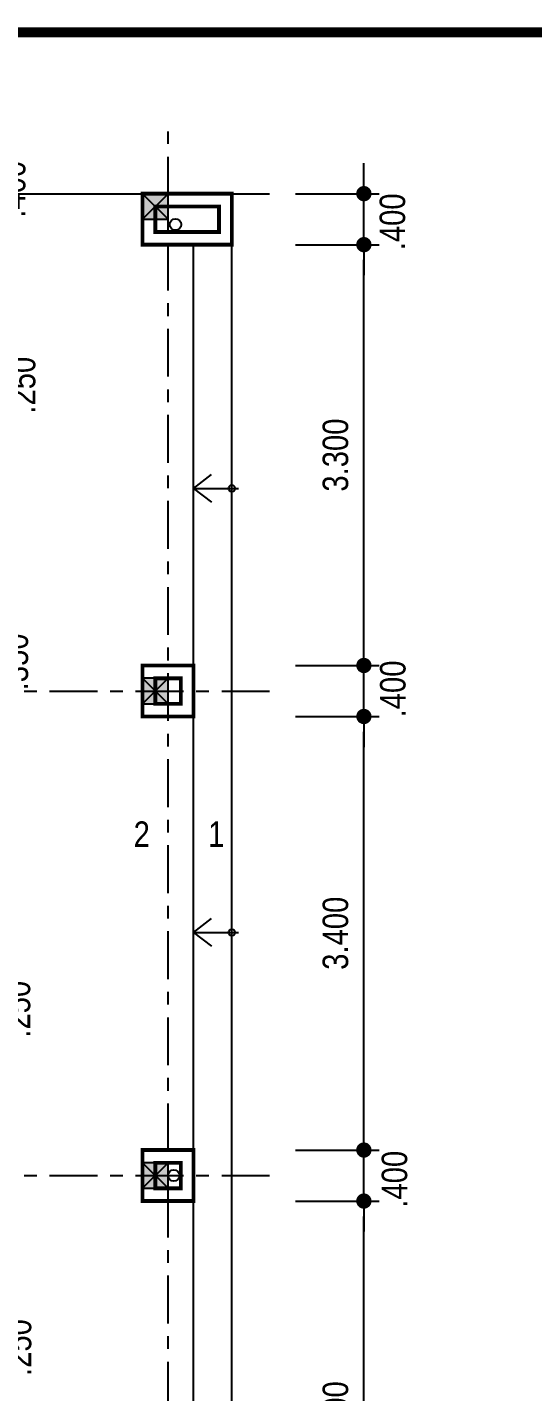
# Model space of a CAD drawing. Header units: millimetres. Extents: x 100 to 288, y -65 to 177.
# Drawn here: x 134.31 to 138.28, y 135.52 to 146.22 of the extents above; entities that cross this region are included whole.
import ezdxf

# ---------------------------------------------------------------- set-up
doc = ezdxf.new("R2010")
doc.units = ezdxf.units.MM
doc.header["$LTSCALE"] = 0.3
doc.header["$MEASUREMENT"] = 0
doc.header["$PDMODE"] = 2
doc.linetypes.add('CENTER', pattern=[2, 1.25, -0.25, 0.25, -0.25])
doc.layers.get('0').update_dxf_attribs({"linetype": 'CONTINUOUS', "lineweight": 13})
doc.layers.get('DEFPOINTS').update_dxf_attribs({"linetype": 'CONTINUOUS', "lineweight": 13})
for name, color, linetype in [('HATCH', 8, 'CONTINUOUS'), ('LAYER 1', 1, 'CONTINUOUS'), ('LAYER1', 1, 'CONTINUOUS'), ('LAYER7', 7, 'CONTINUOUS')]:
    doc.layers.add(name, color=color, linetype=linetype)
doc.styles.add('HELVE-KT', font='VHELVCN.TTF')
doc.dimstyles.new('1-100', dxfattribs={"dimtxt": 0.2, "dimasz": 0.12, "dimexe": 0.12, "dimexo": 0.2, "dimgap": 0.12, "dimtad": 1, "dimdec": 3, "dimzin": 4, "dimdsep": 46, "dimtxsty": 'HELVE-KT', "dimblk1": 'DOT', "dimblk2": 'DOT', "dimsah": 1, "dimcen": -0.18, "dimadec": 3, "dimazin": 0, "dimtfac": 1, "dimtdec": 3, "dimtmove": 2, "dimatfit": 3, "dimldrblk": 'DOT', "dimfxl": 0, "dimtolj": 1, "dimtzin": 4, "dimarcsym": 0})

# ---------------------------------------------------------------- blocks, each defined once
blk = doc.blocks.new('_DOT')
at = {"color": 0, "linetype": 'ByBlock'}
blk.add_line((-0.5, 0), (-1, 0), dxfattribs=at)
at = {"color": 0, "linetype": 'ByBlock', "const_width": 0.5}
blk.add_lwpolyline([(-0.25, 0, 1), (0.25, 0, 1)], format="xyb", close=True, dxfattribs=at)
blk = doc.blocks.new('*D283')
at = {"layer": 'DEFPOINTS', "color": 0, "lineweight": -2, "ltscale": 5}
for p in [(133.616, 136.018), (133.999, 136.018), (133.616, 135.768)]:
    blk.add_point(p, dxfattribs=at)
at = {"layer": 'LAYER 1', "color": 0, "lineweight": -2, "ltscale": 5}
for p, q in [((133.999, 136.138), (133.999, 136.258)), ((133.816, 136.018), (134.119, 136.018)), ((133.999, 135.768), (133.999, 136.018)), ((133.816, 135.768), (134.119, 135.768)), ((133.999, 135.648), (133.999, 135.528))]:
    blk.add_line(p, q, dxfattribs=at)
at = {"layer": 'LAYER 1', "color": 0, "lineweight": -2, "ltscale": 5, "xscale": 0.12, "yscale": 0.12, "zscale": 0.12}
for p, rotation in [((133.999, 136.018), 270), ((133.999, 135.768), 90)]:
    blk.add_blockref('_DOT', p, dxfattribs=dict(at, rotation=rotation))
at = {"layer": 'LAYER 1', "color": 0, "ltscale": 5, "insert": (134.245, 135.869), "char_height": 0.2, "attachment_point": 5, "rotation": 90, "style": 'HELVE-KT'}
blk.add_mtext('\\A1;.250', dxfattribs=at)
blk = doc.blocks.new('*D288')
at = {"layer": 'DEFPOINTS', "color": 0, "lineweight": -2, "ltscale": 5}
for p in [(133.616, 138.668), (133.999, 138.668), (133.616, 138.418)]:
    blk.add_point(p, dxfattribs=at)
at = {"layer": 'LAYER 1', "color": 0, "lineweight": -2, "ltscale": 5}
for p, q in [((133.999, 138.788), (133.999, 138.908)), ((133.816, 138.668), (134.119, 138.668)), ((133.999, 138.418), (133.999, 138.668)), ((133.816, 138.418), (134.119, 138.418)), ((133.999, 138.298), (133.999, 138.178))]:
    blk.add_line(p, q, dxfattribs=at)
at = {"layer": 'LAYER 1', "color": 0, "lineweight": -2, "ltscale": 5, "xscale": 0.12, "yscale": 0.12, "zscale": 0.12}
for p, rotation in [((133.999, 138.668), 270), ((133.999, 138.418), 90)]:
    blk.add_blockref('_DOT', p, dxfattribs=dict(at, rotation=rotation))
at = {"layer": 'LAYER 1', "color": 0, "ltscale": 5, "insert": (134.237, 138.522), "char_height": 0.2, "attachment_point": 5, "rotation": 90, "style": 'HELVE-KT'}
blk.add_mtext('\\A1;.250', dxfattribs=at)
blk = doc.blocks.new('*D291')
at = {"layer": 'DEFPOINTS', "color": 0, "lineweight": -2, "ltscale": 5}
for p in [(133.616, 141.368), (133.999, 141.368), (133.616, 141.018)]:
    blk.add_point(p, dxfattribs=at)
at = {"layer": 'LAYER 1', "color": 0, "lineweight": -2, "ltscale": 5}
for p, q in [((133.999, 141.488), (133.999, 141.608)), ((133.816, 141.368), (134.119, 141.368)), ((133.999, 141.018), (133.999, 141.368)), ((133.816, 141.018), (134.119, 141.018)), ((133.999, 140.898), (133.999, 140.778))]:
    blk.add_line(p, q, dxfattribs=at)
at = {"layer": 'LAYER 1', "color": 0, "lineweight": -2, "ltscale": 5, "xscale": 0.12, "yscale": 0.12, "zscale": 0.12}
for p, rotation in [((133.999, 141.368), 270), ((133.999, 141.018), 90)]:
    blk.add_blockref('_DOT', p, dxfattribs=dict(at, rotation=rotation))
at = {"layer": 'LAYER 1', "color": 0, "ltscale": 5, "insert": (134.22, 141.246), "char_height": 0.2, "attachment_point": 5, "rotation": 90, "style": 'HELVE-KT'}
blk.add_mtext('\\A1;.350', dxfattribs=at)
blk = doc.blocks.new('*D293')
at = {"layer": 'DEFPOINTS', "color": 0, "lineweight": -2, "ltscale": 5}
for p in [(133.616, 143.618), (133.999, 143.618), (133.616, 143.368)]:
    blk.add_point(p, dxfattribs=at)
at = {"layer": 'LAYER 1', "color": 0, "lineweight": -2, "ltscale": 5}
for p, q in [((133.999, 143.738), (133.999, 143.858)), ((133.816, 143.618), (134.119, 143.618)), ((133.999, 143.368), (133.999, 143.618)), ((133.816, 143.368), (134.119, 143.368)), ((133.999, 143.248), (133.999, 143.128))]:
    blk.add_line(p, q, dxfattribs=at)
at = {"layer": 'LAYER 1', "color": 0, "lineweight": -2, "ltscale": 5, "xscale": 0.12, "yscale": 0.12, "zscale": 0.12}
for p, rotation in [((133.999, 143.618), 270), ((133.999, 143.368), 90)]:
    blk.add_blockref('_DOT', p, dxfattribs=dict(at, rotation=rotation))
at = {"layer": 'LAYER 1', "color": 0, "ltscale": 5, "insert": (134.277, 143.416), "char_height": 0.2, "attachment_point": 5, "rotation": 90, "style": 'HELVE-KT'}
blk.add_mtext('\\A1;.250', dxfattribs=at)
blk = doc.blocks.new('*D295')
at = {"layer": 'DEFPOINTS', "color": 0, "lineweight": -2, "ltscale": 5}
for p in [(133.616, 144.918), (133.999, 144.918), (133.616, 144.518)]:
    blk.add_point(p, dxfattribs=at)
at = {"layer": 'LAYER 1', "color": 0, "lineweight": -2, "ltscale": 5}
for p, q in [((133.999, 145.038), (133.999, 145.158)), ((133.816, 144.918), (134.119, 144.918)), ((133.999, 144.518), (133.999, 144.918)), ((133.816, 144.518), (134.119, 144.518)), ((133.999, 144.398), (133.999, 144.278))]:
    blk.add_line(p, q, dxfattribs=at)
at = {"layer": 'LAYER 1', "color": 0, "lineweight": -2, "ltscale": 5, "xscale": 0.12, "yscale": 0.12, "zscale": 0.12}
for p, rotation in [((133.999, 144.918), 270), ((133.999, 144.518), 90)]:
    blk.add_blockref('_DOT', p, dxfattribs=dict(at, rotation=rotation))
at = {"layer": 'LAYER 1', "color": 0, "ltscale": 5, "insert": (134.199, 144.952), "char_height": 0.2, "attachment_point": 5, "rotation": 90, "style": 'HELVE-KT'}
blk.add_mtext('\\A1;.400', dxfattribs=at)
blk = doc.blocks.new('*D370')
at = {"layer": 'DEFPOINTS', "color": 0, "lineweight": -2, "ltscale": 5}
for p in [(136.217, 137.018), (136.952, 137.018), (136.217, 133.618)]:
    blk.add_point(p, dxfattribs=at)
at = {"layer": 'LAYER 1', "color": 0, "lineweight": -2, "ltscale": 5}
for p, q in [((136.417, 137.018), (137.072, 137.018)), ((136.952, 133.738), (136.952, 136.898)), ((136.417, 133.618), (137.072, 133.618))]:
    blk.add_line(p, q, dxfattribs=at)
at = {"layer": 'LAYER 1', "color": 0, "lineweight": -2, "ltscale": 5, "xscale": 0.12, "yscale": 0.12, "zscale": 0.12}
for p, rotation in [((136.952, 137.018), 90), ((136.952, 133.618), 270)]:
    blk.add_blockref('_DOT', p, dxfattribs=dict(at, rotation=rotation))
at = {"layer": 'LAYER 1', "color": 0, "ltscale": 5, "insert": (136.73, 135.318), "char_height": 0.2, "attachment_point": 5, "rotation": 90, "style": 'HELVE-KT'}
blk.add_mtext('\\A1;3.400', dxfattribs=at)
blk = doc.blocks.new('*D371')
at = {"layer": 'DEFPOINTS', "color": 0, "lineweight": -2, "ltscale": 5}
for p in [(136.217, 137.418), (136.952, 137.418), (136.217, 137.018)]:
    blk.add_point(p, dxfattribs=at)
at = {"layer": 'LAYER 1', "color": 0, "lineweight": -2, "ltscale": 5}
for p, q in [((136.952, 137.538), (136.952, 137.658)), ((136.417, 137.418), (137.072, 137.418)), ((136.952, 137.018), (136.952, 137.418)), ((136.417, 137.018), (137.072, 137.018)), ((136.952, 136.898), (136.952, 136.778))]:
    blk.add_line(p, q, dxfattribs=at)
at = {"layer": 'LAYER 1', "color": 0, "lineweight": -2, "ltscale": 5, "xscale": 0.12, "yscale": 0.12, "zscale": 0.12}
for p, rotation in [((136.952, 137.418), 270), ((136.952, 137.018), 90)]:
    blk.add_blockref('_DOT', p, dxfattribs=dict(at, rotation=rotation))
at = {"layer": 'LAYER 1', "color": 0, "ltscale": 5, "insert": (137.193, 137.189), "char_height": 0.2, "attachment_point": 5, "rotation": 90, "style": 'HELVE-KT'}
blk.add_mtext('\\A1;.400', dxfattribs=at)
blk = doc.blocks.new('*D372')
at = {"layer": 'DEFPOINTS', "color": 0, "lineweight": -2, "ltscale": 5}
for p in [(136.217, 140.818), (136.952, 140.818), (136.217, 137.418)]:
    blk.add_point(p, dxfattribs=at)
at = {"layer": 'LAYER 1', "color": 0, "lineweight": -2, "ltscale": 5}
for p, q in [((136.417, 140.818), (137.072, 140.818)), ((136.952, 137.538), (136.952, 140.698)), ((136.417, 137.418), (137.072, 137.418))]:
    blk.add_line(p, q, dxfattribs=at)
at = {"layer": 'LAYER 1', "color": 0, "lineweight": -2, "ltscale": 5, "xscale": 0.12, "yscale": 0.12, "zscale": 0.12}
for p, rotation in [((136.952, 140.818), 90), ((136.952, 137.418), 270)]:
    blk.add_blockref('_DOT', p, dxfattribs=dict(at, rotation=rotation))
at = {"layer": 'LAYER 1', "color": 0, "ltscale": 5, "insert": (136.73, 139.118), "char_height": 0.2, "attachment_point": 5, "rotation": 90, "style": 'HELVE-KT'}
blk.add_mtext('\\A1;3.400', dxfattribs=at)
blk = doc.blocks.new('*D373')
at = {"layer": 'DEFPOINTS', "color": 0, "lineweight": -2, "ltscale": 5}
for p in [(136.217, 141.218), (136.952, 141.218), (136.217, 140.818)]:
    blk.add_point(p, dxfattribs=at)
at = {"layer": 'LAYER 1', "color": 0, "lineweight": -2, "ltscale": 5}
for p, q in [((136.952, 141.338), (136.952, 141.458)), ((136.417, 141.218), (137.072, 141.218)), ((136.952, 140.818), (136.952, 141.218)), ((136.417, 140.818), (137.072, 140.818)), ((136.952, 140.698), (136.952, 140.578))]:
    blk.add_line(p, q, dxfattribs=at)
at = {"layer": 'LAYER 1', "color": 0, "lineweight": -2, "ltscale": 5, "xscale": 0.12, "yscale": 0.12, "zscale": 0.12}
for p, rotation in [((136.952, 141.218), 270), ((136.952, 140.818), 90)]:
    blk.add_blockref('_DOT', p, dxfattribs=dict(at, rotation=rotation))
at = {"layer": 'LAYER 1', "color": 0, "ltscale": 5, "insert": (137.18, 141.034), "char_height": 0.2, "attachment_point": 5, "rotation": 90, "style": 'HELVE-KT'}
blk.add_mtext('\\A1;.400', dxfattribs=at)
blk = doc.blocks.new('*D374')
at = {"layer": 'DEFPOINTS', "color": 0, "lineweight": -2, "ltscale": 5}
for p in [(136.217, 144.518), (136.952, 144.518), (136.217, 141.218)]:
    blk.add_point(p, dxfattribs=at)
at = {"layer": 'LAYER 1', "color": 0, "lineweight": -2, "ltscale": 5}
for p, q in [((136.417, 144.518), (137.072, 144.518)), ((136.952, 141.338), (136.952, 144.398)), ((136.417, 141.218), (137.072, 141.218))]:
    blk.add_line(p, q, dxfattribs=at)
at = {"layer": 'LAYER 1', "color": 0, "lineweight": -2, "ltscale": 5, "xscale": 0.12, "yscale": 0.12, "zscale": 0.12}
for p, rotation in [((136.952, 144.518), 90), ((136.952, 141.218), 270)]:
    blk.add_blockref('_DOT', p, dxfattribs=dict(at, rotation=rotation))
at = {"layer": 'LAYER 1', "color": 0, "ltscale": 5, "insert": (136.73, 142.868), "char_height": 0.2, "attachment_point": 5, "rotation": 90, "style": 'HELVE-KT'}
blk.add_mtext('\\A1;3.300', dxfattribs=at)
blk = doc.blocks.new('*D375')
at = {"layer": 'DEFPOINTS', "color": 0, "lineweight": -2, "ltscale": 5}
for p in [(136.217, 144.918), (136.952, 144.918), (136.217, 144.518)]:
    blk.add_point(p, dxfattribs=at)
at = {"layer": 'LAYER 1', "color": 0, "lineweight": -2, "ltscale": 5}
for p, q in [((136.952, 145.038), (136.952, 145.158)), ((136.417, 144.918), (137.072, 144.918)), ((136.952, 144.518), (136.952, 144.918)), ((136.417, 144.518), (137.072, 144.518)), ((136.952, 144.398), (136.952, 144.278))]:
    blk.add_line(p, q, dxfattribs=at)
at = {"layer": 'LAYER 1', "color": 0, "lineweight": -2, "ltscale": 5, "xscale": 0.12, "yscale": 0.12, "zscale": 0.12}
for p, rotation in [((136.952, 144.918), 270), ((136.952, 144.518), 90)]:
    blk.add_blockref('_DOT', p, dxfattribs=dict(at, rotation=rotation))
at = {"layer": 'LAYER 1', "color": 0, "ltscale": 5, "insert": (137.177, 144.697), "char_height": 0.2, "attachment_point": 5, "rotation": 90, "style": 'HELVE-KT'}
blk.add_mtext('\\A1;.400', dxfattribs=at)

msp = doc.modelspace()

# ---------------------------------------------------------------- hatches: boundary and pattern name
at = {"layer": 'LAYER7', "ltscale": 5}
h = msp.add_hatch(color=256, dxfattribs=at)
h.paths.add_polyline_path([(135.31611, 144.81777), (135.21611, 144.91777), (135.21611, 144.71777)])
h.paths.add_polyline_path([(135.31611, 144.81777), (135.21611, 144.71777), (135.41611, 144.71777)])
h.paths.add_polyline_path([(135.41611, 144.91777), (135.31611, 144.81777), (135.41611, 144.71777)])
h.paths.add_polyline_path([(135.41611, 144.91777), (135.21611, 144.91777), (135.31611, 144.81777)])
h = msp.add_hatch(color=256, dxfattribs=at)
h.paths.add_polyline_path([(135.31611, 144.81777), (135.21611, 144.91777), (135.21611, 144.71777)])
h.paths.add_polyline_path([(135.31611, 144.81777), (135.21611, 144.71777), (135.41611, 144.71777)])
h.paths.add_polyline_path([(135.41611, 144.91777), (135.31611, 144.81777), (135.41611, 144.71777)])
h.paths.add_polyline_path([(135.41611, 144.91777), (135.21611, 144.91777), (135.31611, 144.81777)])
h = msp.add_hatch(color=256, dxfattribs=at)
h.paths.add_polyline_path([(135.31611, 141.01777), (135.21611, 141.11777), (135.21611, 140.91777)])
h.paths.add_polyline_path([(135.31611, 141.01777), (135.21611, 140.91777), (135.41611, 140.91777)])
h.paths.add_polyline_path([(135.41611, 141.11777), (135.31611, 141.01777), (135.41611, 140.91777)])
h.paths.add_polyline_path([(135.41611, 141.11777), (135.21611, 141.11777), (135.31611, 141.01777)])
h = msp.add_hatch(color=256, dxfattribs=at)
h.paths.add_polyline_path([(135.31611, 141.01777), (135.21611, 141.11777), (135.21611, 140.91777)])
h.paths.add_polyline_path([(135.31611, 141.01777), (135.21611, 140.91777), (135.41611, 140.91777)])
h.paths.add_polyline_path([(135.41611, 141.11777), (135.31611, 141.01777), (135.41611, 140.91777)])
h.paths.add_polyline_path([(135.41611, 141.11777), (135.21611, 141.11777), (135.31611, 141.01777)])
h = msp.add_hatch(color=256, dxfattribs=at)
h.paths.add_polyline_path([(135.31611, 137.21777), (135.21611, 137.31777), (135.21611, 137.11777)])
h.paths.add_polyline_path([(135.31611, 137.21777), (135.21611, 137.11777), (135.41611, 137.11777)])
h.paths.add_polyline_path([(135.41611, 137.31777), (135.31611, 137.21777), (135.41611, 137.11777)])
h.paths.add_polyline_path([(135.41611, 137.31777), (135.21611, 137.31777), (135.31611, 137.21777)])
h = msp.add_hatch(color=256, dxfattribs=at)
h.paths.add_polyline_path([(135.31611, 137.21777), (135.21611, 137.31777), (135.21611, 137.11777)])
h.paths.add_polyline_path([(135.31611, 137.21777), (135.21611, 137.11777), (135.41611, 137.11777)])
h.paths.add_polyline_path([(135.41611, 137.31777), (135.31611, 137.21777), (135.41611, 137.11777)])
h.paths.add_polyline_path([(135.41611, 137.31777), (135.21611, 137.31777), (135.31611, 137.21777)])

# ---------------------------------------------------------------- linework, layer by layer
at = {"layer": 'HATCH', "linetype": 'CENTER'}
for points in [[(135.41611, 120.53316), (135.41611, 145.40621)], [(123.68717, 144.91777), (136.29486, 144.91777)], [(123.68717, 141.01777), (136.29486, 141.01777)], [(123.68717, 137.21777), (136.29486, 137.21777)]]:
    msp.add_lwpolyline(points, dxfattribs=at)
at = {"layer": 'LAYER 1', "ltscale": 5}
for points in [[(135.61611, 142.60651), (135.75635, 142.71511)], [(135.61611, 142.60651), (135.9699, 142.60651)], [(135.61611, 142.60651), (135.75635, 142.4979)], [(135.61611, 139.12433), (135.75635, 139.23294)], [(135.61611, 139.12433), (135.9699, 139.12433)], [(135.61611, 139.12433), (135.75635, 139.01572)]]:
    msp.add_lwpolyline(points, dxfattribs=at)
for centre, radius in [((135.47402, 144.67603), 0.045), ((135.91611, 142.60651), 0.02635), ((135.91611, 139.12433), 0.02635), ((135.46111, 137.21777), 0.045)]:
    msp.add_circle(centre, radius, dxfattribs=at)
at = {"layer": 'LAYER7', "ltscale": 5}
for p, q in [((133.61611, 144.91777), (135.41611, 144.91777)), ((135.21611, 144.71777), (135.41611, 144.91777)), ((135.21611, 144.91777), (135.41611, 144.71777)), ((135.21611, 144.71777), (135.41611, 144.91777)), ((135.21611, 144.91777), (135.41611, 144.71777)), ((135.91611, 122.41777), (135.91611, 144.91777)), ((135.61611, 122.81777), (135.61611, 144.51777)), ((135.21611, 140.91777), (135.41611, 141.11777)), ((135.21611, 141.11777), (135.41611, 140.91777)), ((135.21611, 140.91777), (135.41611, 141.11777)), ((135.21611, 141.11777), (135.41611, 140.91777)), ((135.21611, 137.11777), (135.41611, 137.31777)), ((135.21611, 137.31777), (135.41611, 137.11777)), ((135.21611, 137.11777), (135.41611, 137.31777)), ((135.21611, 137.31777), (135.41611, 137.11777))]:
    msp.add_line(p, q, dxfattribs=at)
at = {"layer": 'LAYER7', "linetype": 'Continuous', "const_width": 0.08}
msp.add_lwpolyline([(160.74885, 146.18282), (121.54885, 146.18282), (121.54885, 118.40791), (160.74885, 118.40791)], close=True, dxfattribs=at)
at = {"layer": 'LAYER7', "ltscale": 5, "const_width": 0.03}
for points in [[(135.91611, 144.51777), (135.91611, 144.91777), (135.21611, 144.91777), (135.21611, 144.51777)], [(135.81611, 144.61777), (135.81611, 144.81777), (135.31611, 144.81777), (135.31611, 144.61777)], [(135.61611, 140.81777), (135.61611, 141.21777), (135.21611, 141.21777), (135.21611, 140.81777)], [(135.51611, 140.91777), (135.51611, 141.11777), (135.31611, 141.11777), (135.31611, 140.91777)], [(135.61611, 137.01777), (135.61611, 137.41777), (135.21611, 137.41777), (135.21611, 137.01777)], [(135.51611, 137.11777), (135.51611, 137.31777), (135.31611, 137.31777), (135.31611, 137.11777)]]:
    msp.add_lwpolyline(points, close=True, dxfattribs=at)
at = {"layer": 'LAYER7', "ltscale": 5}
for points in [[(135.41611, 144.71777), (135.41611, 144.91777), (135.21611, 144.91777), (135.21611, 144.71777)], [(135.41611, 144.71777), (135.41611, 144.91777), (135.21611, 144.91777), (135.21611, 144.71777)], [(135.41611, 140.91777), (135.41611, 141.11777), (135.21611, 141.11777), (135.21611, 140.91777)], [(135.41611, 140.91777), (135.41611, 141.11777), (135.21611, 141.11777), (135.21611, 140.91777)], [(135.41611, 137.11777), (135.41611, 137.31777), (135.21611, 137.31777), (135.21611, 137.11777)], [(135.41611, 137.11777), (135.41611, 137.31777), (135.21611, 137.31777), (135.21611, 137.11777)]]:
    msp.add_lwpolyline(points, close=True, dxfattribs=at)

# ---------------------------------------------------------------- texts
at = {"layer": 'LAYER1', "linetype": 'Continuous', "ltscale": 0.05, "char_height": 0.2, "width": 3.7185483, "attachment_point": 7, "style": 'HELVE-KT'}
for s, insert in [('2', (135.14633, 139.79519)), ('1', (135.72986, 139.79519))]:
    msp.add_mtext(s, dxfattribs=dict(at, insert=insert))

# ---------------------------------------------------------------- dimensions: what is measured, and where the dimension line sits
at = {"layer": 'LAYER 1', "ltscale": 5}
for base, p1, p2, picture, middle in [((133.99905, 144.91777), (133.61611, 144.51777), (133.61611, 144.91777), '*D295', (134.19893, 144.95208)), ((136.95211, 144.91777), (136.21705, 144.51777), (136.21705, 144.91777), '*D375', (137.17724, 144.69704)), ((133.99905, 143.61777), (133.61611, 143.36777), (133.61611, 143.61777), '*D293', (134.27724, 143.41635)), ((133.99905, 141.36777), (133.61611, 141.01777), (133.61611, 141.36777), '*D291', (134.22023, 141.24574)), ((136.95211, 141.21777), (136.21705, 140.81777), (136.21705, 141.21777), '*D373', (137.17952, 141.03367)), ((133.99905, 138.66777), (133.61611, 138.41777), (133.61611, 138.66777), '*D288', (134.23733, 138.52222)), ((136.95211, 137.41777), (136.21705, 137.01777), (136.21705, 137.41777), '*D371', (137.19319, 137.189)), ((133.99905, 136.01777), (133.61611, 135.76777), (133.61611, 136.01777), '*D283', (134.24548, 135.86917))]:
    dim = msp.add_linear_dim(base=base, p1=p1, p2=p2, angle=90, dimstyle='1-100', dxfattribs=at)
    dim.commit()
    dim.dimension.update_dxf_attribs({"geometry": picture, "text_midpoint": middle, "dimtype": 160})
for base, p1, p2, picture, middle in [((136.95211, 144.51777), (136.21705, 141.21777), (136.21705, 144.51777), '*D374', (136.72998, 142.86777)), ((136.95211, 140.81777), (136.21705, 137.41777), (136.21705, 140.81777), '*D372', (136.72998, 139.11777)), ((136.95211, 137.01777), (136.21705, 133.61777), (136.21705, 137.01777), '*D370', (136.72998, 135.31777))]:
    dim = msp.add_linear_dim(base=base, p1=p1, p2=p2, angle=90, dimstyle='1-100', dxfattribs=at)
    dim.commit()
    dim.dimension.update_dxf_attribs({"geometry": picture, "text_midpoint": middle})

doc.saveas('drawing.dxf')
